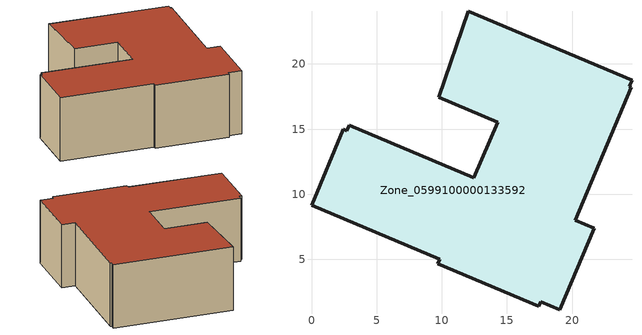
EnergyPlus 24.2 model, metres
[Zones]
Zone_0599100000133592
 floor ground (C_G): 12.47,11.26 14.28,15.54 9.75,17.45 12.01,24.04 24.6,18.75 24.4,18.29 24.55,18.21 20.24,7.99 21.69,7.38 19.06,1.14 17.61,1.75 17.46,1.39 9.7,4.68 9.84,5.02 0,9.17 2.44,14.98 2.71,14.87 2.89,15.3 z0
 wall outside (C_F): 2.71,14.87 2.44,14.98 0,9.17 9.84,5.02 9.7,4.68 17.46,1.39 17.61,1.75 19.06,1.14 21.69,7.38 20.24,7.99 24.55,18.21 24.4,18.29 24.6,18.75 12.01,24.04 9.75,17.45 14.28,15.54 12.47,11.26 2.89,15.3 2.71,14.87 z0:7.42
 roof outside (C_R): 12.47,11.26 2.89,15.3 2.71,14.87 2.44,14.98 0,9.17 9.84,5.02 9.7,4.68 17.46,1.39 17.61,1.75 19.06,1.14 21.69,7.38 20.24,7.99 24.55,18.21 24.4,18.29 24.6,18.75 12.01,24.04 9.75,17.45 14.28,15.54 z7.42
[BUILDING]
Pand.0599100000133592: North Axis=0; Terrain=City; Loads Convergence Tolerance Value=0.04; Temperature Convergence Tolerance Value=0.4; Solar Distribution=FullExterior; Maximum Number of Warmup Days=25; Minimum Number of Warmup Days=1
[Site:Location]
Rotterdam.The.Hague.AP_ZH_NLD Design_Conditions: Latitude=51.96; Longitude=4.45; Time Zone=1; Elevation=-4.5
[SITE:GROUNDTEMPERATURE:BUILDINGSURFACE]
18, 18, 18, 18, 18, 18, 18, 18, 18, 18, 18, 18
[MATERIAL] Thermal Absorptance=0.9; Solar Absorptance=0.7; Visible Absorptance=0.7
Name | Roughness | Thickness | Conductivity | Density | Specific Heat
G.D.1965 | MediumSmooth | 0.15 | 1 | 540 | 1210
F.D.1965 | Rough | 0.3 | 0.857143 | 1920 | 840
R.D.1965 | MediumRough | 0.2 | 0.08 | 1500 | 1000
[CONSTRUCTION]
C_G: G.D.1965
C_F: F.D.1965
C_R: R.D.1965
[ZONE]
Zone_0599100000133592: Type=1; Multiplier=1; Ceiling Height=Autocalculate; Volume=Autocalculate; Floor Area=autocalculate; Part of Total Floor Area=Yes
[ZONEINFILTRATION:DESIGNFLOWRATE]
Infil_Zone_0599100000133592: Zone or ZoneList or Space or SpaceList=Zone_0599100000133592; Schedule=AlwaysOn; Design Flow Rate Calculation Method=Flow/Area; Flow Rate per Floor Area=0.0042; Constant Term Coefficient=1; Temperature Term Coefficient=0; Velocity Term Coefficient=0; Velocity Squared Term Coefficient=0
[HVACTEMPLATE:ZONE:IDEALLOADSAIRSYSTEM]
Zone_0599100000133592: Maximum Heating Supply Air Temperature=50; Minimum Cooling Supply Air Temperature=13; Maximum Heating Supply Air Humidity Ratio=0.0156; Minimum Cooling Supply Air Humidity Ratio=0.0077; Heating Limit=NoLimit; Cooling Limit=NoLimit; Dehumidification Control Type=ConstantSensibleHeatRatio; Cooling Sensible Heat Ratio=0.7; Dehumidification Setpoint=60; Humidification Control Type=None; Humidification Setpoint=30; Outdoor Air Method=None; Outdoor Air Flow Rate per Person=0.00944; Outdoor Air Flow Rate per Zone Floor Area=0; Outdoor Air Flow Rate per Zone=0; Demand Controlled Ventilation Type=None; Outdoor Air Economizer Type=NoEconomizer; Heat Recovery Type=None; Sensible Heat Recovery Effectiveness=0.7; Latent Heat Recovery Effectiveness=0.65
[ZONECONTROL:THERMOSTAT]
ThermostatControl_Zone_0599100000133592: Zone or ZoneList=Zone_0599100000133592; Control Type Schedule=DualSetpointControlType; Control 1=Thermostat_Zone_0599100000133592; Temperature Difference Between Cutout And Setpoint=0
[THERMOSTATSETPOINT:DUALSETPOINT]
Thermostat_Zone_0599100000133592: Heating Setpoint Temperature Schedule=HeatingSetpoint_Zone_0599100000133592; Cooling Setpoint Temperature Schedule=CoolingSetpoint_Zone_0599100000133592
[SCHEDULE:COMPACT]
HeatingSetpoint_Zone_0599100000133592: Through: 12/31, For: AllDays, Until: 24:00, 21
CoolingSetpoint_Zone_0599100000133592: Through: 12/31, For: AllDays, Until: 24:00, 24
DualSetpointControlType: Through: 12/31, For: AllDays, Until: 24:00, 4
AlwaysOn: Through: 12/31, For: AllDays, Until: 24:00, 1
